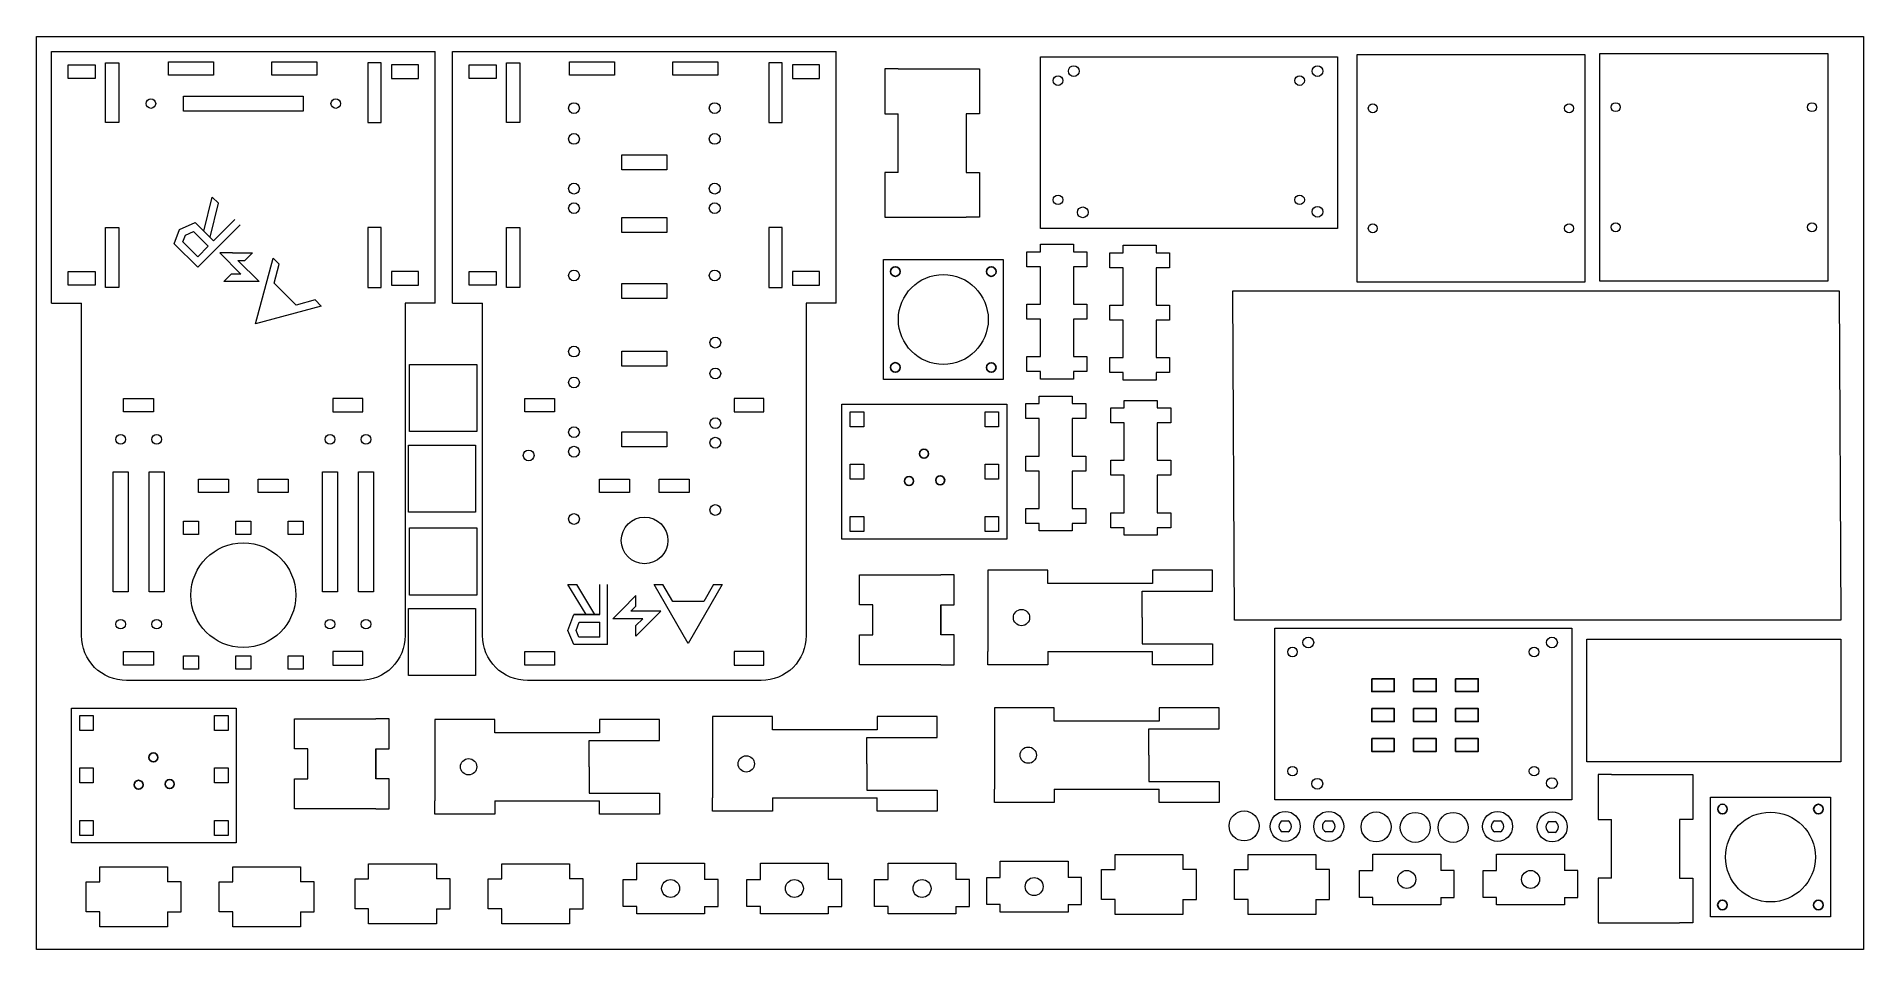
# Model space of a CAD drawing. Header units: millimetres. Extents: x -6100 to -5491, y 1035 to 1340.
import ezdxf

# ---------------------------------------------------------------- set-up
doc = ezdxf.new("R2010")
doc.units = ezdxf.units.MM

# ---------------------------------------------------------------- blocks, each defined once
blk = doc.blocks.new('*U25')
blk.add_circle((0, 0), 1.6)
blk = doc.blocks.new('*U26')
at = {"color": 0, "linetype": 'ByBlock', "lineweight": -2, "transparency": 16777216}
blk.add_blockref('*U25', (-5594.65, 1595.05), dxfattribs=at)
for p, rotation in [((-5562.64, 1595.04), 270), ((-5594.67, 1563.04), 90.00000000000001), ((-5562.65, 1563.02), 180)]:
    blk.add_blockref('*U25', p, dxfattribs=dict(at, rotation=rotation))
blk = doc.blocks.new('*U34')
blk.add_circle((0, 0), 1.5)
blk = doc.blocks.new('*U35')
at = {"color": 0, "linetype": 'ByBlock', "lineweight": -2, "transparency": 16777216}
blk.add_blockref('*U34', (-6073.23, 1449.15), dxfattribs=at)
for p, rotation in [((-6078.2, 1440.02), 120), ((-6067.81, 1440.28), 240)]:
    blk.add_blockref('*U34', p, dxfattribs=dict(at, rotation=rotation))
blk = doc.blocks.new('*U61')
blk.add_circle((0, 0), 1.5)
blk = doc.blocks.new('*U63')
at = {"color": 0, "linetype": 'ByBlock', "lineweight": -2, "transparency": 16777216}
blk.add_blockref('*U61', (-6073.23, 1449.15), dxfattribs=at)
for p, rotation in [((-6078.2, 1440.02), 120), ((-6067.81, 1440.28), 240)]:
    blk.add_blockref('*U61', p, dxfattribs=dict(at, rotation=rotation))
blk = doc.blocks.new('*U70')
blk.add_lwpolyline([(-3.77, 2.15), (3.77, 2.15), (3.77, -2.15), (-3.77, -2.15)], close=True)
blk = doc.blocks.new('*U71')
at = {"color": 0, "linetype": 'ByBlock', "lineweight": -2, "transparency": 16777216}
for p in [(0, 20), (14, 20), (28, 20), (0, 10), (14, 10), (28, 10), (0, 0), (14, 0), (28, 0)]:
    blk.add_blockref('*U70', p, dxfattribs=at)
blk = doc.blocks.new('*U72')
blk.add_circle((0, 0), 1.6)
blk = doc.blocks.new('*U74')
at = {"color": 0, "linetype": 'ByBlock', "lineweight": -2, "transparency": 16777216}
blk.add_blockref('*U72', (-5594.65, 1595.05), dxfattribs=at)
for p, rotation in [((-5562.64, 1595.04), 270), ((-5594.67, 1563.04), 90.00000000000001), ((-5562.65, 1563.02), 180)]:
    blk.add_blockref('*U72', p, dxfattribs=dict(at, rotation=rotation))

msp = doc.modelspace()

# ---------------------------------------------------------------- linework, layer by layer
at = {"lineweight": 9}
for p, q in [((-6095.3, 1334.67), (-5967.3, 1334.67)), ((-6095.3, 1250.67), (-6095.3, 1334.67)), ((-5967.3, 1250.67), (-5967.3, 1334.67)), ((-5961.49, 1334.67), (-5833.49, 1334.67)), ((-5961.49, 1250.67), (-5961.49, 1334.67)), ((-5833.49, 1250.67), (-5833.49, 1334.67)), ((-5812.76, 1328.84), (-5790.11, 1328.84)), ((-6044.49, 1274.73), (-6041.69, 1286.08)), ((-6042.42, 1272.67), (-6039.62, 1284.01)), ((-6054.41, 1270.51), (-6052.55, 1275.21)), ((-6052.55, 1275.21), (-6047.33, 1277.58)), ((-6050.6, 1273.35), (-6047.88, 1274.59)), ((-6047.88, 1274.59), (-6042.99, 1269.7)), ((-6041.22, 1271.47), (-6047.33, 1277.58)), ((-6047.33, 1277.58), (-6041.22, 1271.47)), ((-6046.52, 1262.63), (-6032.38, 1276.77)), ((-6041.22, 1271.47), (-6034.15, 1278.54)), ((-5812.76, 1279.31), (-5790.11, 1279.31)), ((-6046.52, 1262.63), (-6054.41, 1270.51)), ((-6051.48, 1271.12), (-6050.6, 1273.35)), ((-6046.52, 1266.17), (-6051.48, 1271.12)), ((-6046.52, 1266.17), (-6042.99, 1269.7)), ((-6046.32, 1273.04), (-6046.47, 1273)), ((-6032.1, 1260.37), (-6039.17, 1267.44)), ((-6034.91, 1267.44), (-6039.17, 1267.44)), ((-6034.91, 1267.44), (-6028.26, 1267.44)), ((-6026.07, 1257.87), (-6033.14, 1264.94)), ((-6033.14, 1264.94), (-6030.76, 1264.94)), ((-6030.76, 1264.94), (-6028.26, 1267.44)), ((-6027.2, 1243.8), (-6021.33, 1265.72)), ((-6020.98, 1257.37), (-6019.29, 1263.68)), ((-6037.84, 1257.87), (-6035.34, 1260.37)), ((-6026.07, 1257.87), (-6037.84, 1257.87)), ((-6032.1, 1260.37), (-6035.34, 1260.37)), ((-6013.63, 1250.02), (-6020.98, 1257.37)), ((-6095.3, 1250.67), (-6085.3, 1250.67)), ((-6007.32, 1251.71), (-6013.63, 1250.02)), ((-5967.3, 1250.67), (-5977.3, 1250.67)), ((-5961.49, 1250.67), (-5951.49, 1250.67)), ((-5833.49, 1250.67), (-5843.49, 1250.67)), ((-6005.28, 1249.67), (-6027.2, 1243.8)), ((-5916.95, 1146.69), (-5922.99, 1156.69)), ((-5914.03, 1146.69), (-5920.07, 1156.69)), ((-5912.33, 1146.69), (-5912.33, 1156.69)), ((-5909.83, 1136.69), (-5909.83, 1156.69)), ((-5905.01, 1148.31), (-5900.32, 1153)), ((-5900.32, 1149.47), (-5900.32, 1153)), ((-5882.85, 1137.04), (-5894.19, 1156.69)), ((-5888.04, 1151.03), (-5891.31, 1156.69)), ((-5871.5, 1156.69), (-5882.85, 1137.04)), ((-5874.39, 1156.69), (-5877.66, 1151.03)), ((-5731.41, 1145.69), (-5731.41, 1154.5)), ((-5731.41, 1154.5), (-5707.91, 1154.5)), ((-5922.99, 1141.33), (-5920.97, 1146.69)), ((-5912.33, 1146.69), (-5920.97, 1146.69)), ((-5920.97, 1146.69), (-5912.33, 1146.69)), ((-5905.01, 1148.31), (-5908.03, 1145.29)), ((-5902, 1147.79), (-5900.32, 1149.47)), ((-5892, 1147.79), (-5902, 1147.79)), ((-5892, 1147.79), (-5900.32, 1139.47)), ((-5877.66, 1151.03), (-5888.04, 1151.03)), ((-5920.97, 1136.69), (-5922.99, 1141.33)), ((-5920.29, 1141.39), (-5919.24, 1144.19)), ((-5919.33, 1139.19), (-5920.29, 1141.39)), ((-5919.24, 1144.19), (-5912.33, 1144.19)), ((-5917.04, 1144.19), (-5917.12, 1144.06)), ((-5912.33, 1139.19), (-5912.33, 1144.19)), ((-5898.03, 1145.29), (-5908.03, 1145.29)), ((-5898.03, 1145.29), (-5900.32, 1143)), ((-5900.32, 1139.47), (-5900.32, 1143)), ((-5731.41, 1145.69), (-5731.41, 1136.88)), ((-5909.83, 1136.69), (-5920.97, 1136.69)), ((-5912.33, 1139.19), (-5919.33, 1139.19)), ((-5731.41, 1136.88), (-5707.91, 1136.88)), ((-5915.9, 1095.87), (-5915.9, 1104.68)), ((-5915.9, 1104.68), (-5892.4, 1104.68)), ((-5823.26, 1096.84), (-5823.26, 1105.65)), ((-5823.26, 1105.65), (-5799.76, 1105.65)), ((-5729.19, 1099.75), (-5729.19, 1108.56)), ((-5729.19, 1108.56), (-5705.69, 1108.56)), ((-5729.19, 1099.75), (-5729.19, 1090.94)), ((-5915.9, 1095.87), (-5915.9, 1087.06)), ((-5823.26, 1096.84), (-5823.26, 1088.03)), ((-5574.77, 1093.26), (-5552.12, 1093.26)), ((-5915.9, 1087.06), (-5892.4, 1087.06)), ((-5823.26, 1088.03), (-5799.76, 1088.03)), ((-5729.19, 1090.94), (-5705.69, 1090.94)), ((-5574.77, 1043.73), (-5552.12, 1043.73))]:
    msp.add_line(p, q, dxfattribs=at)
for points in [[(-6100.3, 1339.67), (-5490.7, 1339.67), (-5490.7, 1034.87), (-6100.3, 1034.87)], [(-6089.78, 1325.67), (-6089.78, 1330.17), (-6080.78, 1330.17), (-6080.78, 1325.67)], [(-6077.3, 1310.92), (-6077.3, 1330.92), (-6072.8, 1330.92), (-6072.8, 1310.92)], [(-6056.3, 1326.73), (-6056.3, 1331.23), (-6041.3, 1331.23), (-6041.3, 1326.73)], [(-6021.78, 1326.73), (-6021.78, 1331.23), (-6006.78, 1331.23), (-6006.78, 1326.73)], [(-5985.3, 1310.92), (-5985.3, 1330.92), (-5989.8, 1330.92), (-5989.8, 1310.92)], [(-5972.83, 1325.67), (-5972.83, 1330.17), (-5981.83, 1330.17), (-5981.83, 1325.67)], [(-5955.97, 1325.67), (-5955.97, 1330.17), (-5946.97, 1330.17), (-5946.97, 1325.67)], [(-5943.49, 1310.92), (-5943.49, 1330.92), (-5938.99, 1330.92), (-5938.99, 1310.92)], [(-5922.49, 1326.72), (-5922.49, 1331.22), (-5907.49, 1331.22), (-5907.49, 1326.72)], [(-5887.97, 1326.72), (-5887.97, 1331.22), (-5872.97, 1331.22), (-5872.97, 1326.72)], [(-5851.49, 1310.92), (-5851.49, 1330.92), (-5855.99, 1330.92), (-5855.99, 1310.92)], [(-5839.02, 1325.67), (-5839.02, 1330.17), (-5848.02, 1330.17), (-5848.02, 1325.67)], [(-5765.31, 1332.94), (-5666.21, 1332.94), (-5666.21, 1275.6), (-5765.31, 1275.6)], [(-5659.67, 1333.67), (-5583.67, 1333.67), (-5583.67, 1257.67), (-5659.67, 1257.67)], [(-5578.63, 1334.05), (-5502.63, 1334.05), (-5502.63, 1258.05), (-5578.63, 1258.05)], [(-6011.3, 1314.79), (-6051.3, 1314.79), (-6051.3, 1319.79), (-6011.3, 1319.79)], [(-5889.99, 1300.16), (-5889.99, 1295.16), (-5904.99, 1295.16), (-5904.99, 1300.16)], [(-6077.3, 1255.92), (-6077.3, 1275.92), (-6072.8, 1275.92), (-6072.8, 1255.92)], [(-5985.3, 1255.92), (-5985.3, 1275.92), (-5989.8, 1275.92), (-5989.8, 1255.92)], [(-5943.49, 1255.92), (-5943.49, 1275.92), (-5938.99, 1275.92), (-5938.99, 1255.92)], [(-5889.99, 1279.26), (-5889.99, 1274.26), (-5904.99, 1274.26), (-5904.99, 1279.26)], [(-5851.49, 1255.92), (-5851.49, 1275.92), (-5855.99, 1275.92), (-5855.99, 1255.92)], [(-5817.74, 1265.2), (-5777.74, 1265.2), (-5777.74, 1225.2), (-5817.74, 1225.2)], [(-6089.78, 1256.67), (-6089.78, 1261.17), (-6080.78, 1261.17), (-6080.78, 1256.67)], [(-5972.83, 1256.67), (-5972.83, 1261.17), (-5981.83, 1261.17), (-5981.83, 1256.67)], [(-5955.97, 1256.67), (-5955.97, 1261.17), (-5946.97, 1261.17), (-5946.97, 1256.67)], [(-5889.99, 1257.21), (-5889.99, 1252.21), (-5904.99, 1252.21), (-5904.99, 1257.21)], [(-5839.02, 1256.67), (-5839.02, 1261.17), (-5848.02, 1261.17), (-5848.02, 1256.67)], [(-5701.13, 1254.77), (-5498.81, 1254.77), (-5498.23, 1144.87), (-5700.55, 1144.87)], [(-5889.99, 1234.67), (-5889.99, 1229.67), (-5904.99, 1229.67), (-5904.99, 1234.67)], [(-5953.41, 1207.79), (-5975.81, 1207.79), (-5975.81, 1230.19), (-5953.41, 1230.19)], [(-6071.23, 1214.33), (-6071.23, 1218.83), (-6061.23, 1218.83), (-6061.23, 1214.33)], [(-5991.38, 1214.33), (-5991.38, 1218.83), (-6001.38, 1218.83), (-6001.38, 1214.33)], [(-5937.42, 1214.32), (-5937.42, 1218.82), (-5927.42, 1218.82), (-5927.42, 1214.32)], [(-5857.57, 1214.32), (-5857.57, 1218.82), (-5867.57, 1218.82), (-5867.57, 1214.32)], [(-5831.55, 1216.9), (-5776.55, 1216.9), (-5776.55, 1171.9), (-5831.55, 1171.9)], [(-5828.8, 1214.4), (-5824.3, 1214.4), (-5824.3, 1209.4), (-5828.8, 1209.4)], [(-5783.8, 1214.4), (-5779.3, 1214.4), (-5779.3, 1209.4), (-5783.8, 1209.4)], [(-5889.99, 1207.68), (-5889.99, 1202.68), (-5904.99, 1202.68), (-5904.99, 1207.68)], [(-5953.81, 1180.9), (-5976.21, 1180.9), (-5976.21, 1203.3), (-5953.81, 1203.3)], [(-5828.8, 1196.9), (-5824.3, 1196.9), (-5824.3, 1191.9), (-5828.8, 1191.9)], [(-5783.8, 1196.9), (-5779.3, 1196.9), (-5779.3, 1191.9), (-5783.8, 1191.9)], [(-6074.73, 1154.33), (-6074.73, 1194.33), (-6069.73, 1194.33), (-6069.73, 1154.33)], [(-6062.73, 1154.33), (-6062.73, 1194.33), (-6057.73, 1194.33), (-6057.73, 1154.33)], [(-6046.3, 1187.44), (-6046.3, 1191.94), (-6036.3, 1191.94), (-6036.3, 1187.44)], [(-6026.3, 1187.44), (-6026.3, 1191.94), (-6016.3, 1191.94), (-6016.3, 1187.44)], [(-6004.88, 1154.33), (-6004.88, 1194.33), (-5999.88, 1194.33), (-5999.88, 1154.33)], [(-5992.88, 1154.33), (-5992.88, 1194.33), (-5987.88, 1194.33), (-5987.88, 1154.33)], [(-5912.49, 1187.43), (-5912.49, 1191.93), (-5902.49, 1191.93), (-5902.49, 1187.43)], [(-5892.49, 1187.43), (-5892.49, 1191.93), (-5882.49, 1191.93), (-5882.49, 1187.43)], [(-6051.3, 1173.41), (-6051.3, 1177.91), (-6046.3, 1177.91), (-6046.3, 1173.41)], [(-6033.8, 1173.41), (-6033.8, 1177.91), (-6028.8, 1177.91), (-6028.8, 1173.41)], [(-6016.3, 1173.41), (-6016.3, 1177.91), (-6011.3, 1177.91), (-6011.3, 1173.41)], [(-5828.8, 1179.4), (-5824.3, 1179.4), (-5824.3, 1174.4), (-5828.8, 1174.4)], [(-5783.8, 1179.4), (-5779.3, 1179.4), (-5779.3, 1174.4), (-5783.8, 1174.4)], [(-5953.41, 1153.22), (-5975.81, 1153.22), (-5975.81, 1175.62), (-5953.41, 1175.62)], [(-5953.81, 1126.32), (-5976.21, 1126.32), (-5976.21, 1148.72), (-5953.81, 1148.72)], [(-5687.07, 1142.18), (-5587.97, 1142.18), (-5587.97, 1084.84), (-5687.07, 1084.84)], [(-6071.23, 1129.83), (-6071.23, 1134.33), (-6061.23, 1134.33), (-6061.23, 1129.83)], [(-5991.38, 1129.83), (-5991.38, 1134.33), (-6001.38, 1134.33), (-6001.38, 1129.83)], [(-5937.42, 1129.82), (-5937.42, 1134.32), (-5927.42, 1134.32), (-5927.42, 1129.82)], [(-5857.57, 1129.82), (-5857.57, 1134.32), (-5867.57, 1134.32), (-5867.57, 1129.82)], [(-5583.01, 1138.44), (-5498.23, 1138.44), (-5498.23, 1097.52), (-5583.01, 1097.52)], [(-6051.3, 1128.41), (-6051.3, 1132.91), (-6046.3, 1132.91), (-6046.3, 1128.41)], [(-6033.8, 1128.41), (-6033.8, 1132.91), (-6028.8, 1132.91), (-6028.8, 1128.41)], [(-6016.3, 1128.41), (-6016.3, 1132.91), (-6011.3, 1132.91), (-6011.3, 1128.41)], [(-6088.64, 1115.48), (-6033.64, 1115.48), (-6033.64, 1070.48), (-6088.64, 1070.48)], [(-6085.89, 1112.98), (-6081.39, 1112.98), (-6081.39, 1107.98), (-6085.89, 1107.98)], [(-6040.89, 1112.98), (-6036.39, 1112.98), (-6036.39, 1107.98), (-6040.89, 1107.98)], [(-6085.89, 1095.48), (-6081.39, 1095.48), (-6081.39, 1090.48), (-6085.89, 1090.48)], [(-6040.89, 1095.48), (-6036.39, 1095.48), (-6036.39, 1090.48), (-6040.89, 1090.48)], [(-5541.74, 1085.74), (-5501.74, 1085.74), (-5501.74, 1045.74), (-5541.74, 1045.74)], [(-6085.89, 1077.98), (-6081.39, 1077.98), (-6081.39, 1072.98), (-6085.89, 1072.98)], [(-6040.89, 1077.98), (-6036.39, 1077.98), (-6036.39, 1072.98), (-6040.89, 1072.98)]]:
    msp.add_lwpolyline(points, close=True, dxfattribs=at)
for points in [[(-5812.76, 1328.84), (-5817.26, 1328.84), (-5817.26, 1313.84), (-5812.76, 1313.84)], [(-5790.11, 1328.84), (-5785.61, 1328.84), (-5785.61, 1313.84), (-5790.11, 1313.84)], [(-5812.76, 1294.31), (-5812.76, 1313.84)], [(-5790.11, 1313.84), (-5790.11, 1294.31)], [(-5812.76, 1294.31), (-5817.26, 1294.31), (-5817.26, 1279.31), (-5812.76, 1279.31)], [(-5790.11, 1294.31), (-5785.61, 1294.31), (-5785.61, 1279.31), (-5790.11, 1279.31)], [(-6041.69, 1286.08), (-6039.62, 1284.01)], [(-5765.31, 1267.81), (-5765.31, 1270.31), (-5754.31, 1270.31), (-5754.31, 1267.81)], [(-5737.71, 1267.5), (-5737.71, 1270), (-5726.71, 1270), (-5726.71, 1267.5)], [(-6021.33, 1265.72), (-6019.29, 1263.68)], [(-5765.31, 1262.81), (-5769.81, 1262.81), (-5769.81, 1267.81), (-5765.31, 1267.81)], [(-5765.31, 1250.31), (-5765.31, 1262.81)], [(-5754.31, 1267.81), (-5749.81, 1267.81), (-5749.81, 1262.81), (-5754.31, 1262.81)], [(-5754.31, 1262.81), (-5754.31, 1250.31)], [(-5737.71, 1262.5), (-5742.21, 1262.5), (-5742.21, 1267.5), (-5737.71, 1267.5)], [(-5737.71, 1250), (-5737.71, 1262.5)], [(-5726.71, 1267.5), (-5722.21, 1267.5), (-5722.21, 1262.5), (-5726.71, 1262.5)], [(-5726.71, 1262.5), (-5726.71, 1250)], [(-6007.32, 1251.71), (-6005.28, 1249.67)], [(-5765.31, 1245.31), (-5769.81, 1245.31), (-5769.81, 1250.31), (-5765.31, 1250.31)], [(-5754.31, 1250.31), (-5749.81, 1250.31), (-5749.81, 1245.31), (-5754.31, 1245.31)], [(-5737.71, 1245), (-5742.21, 1245), (-5742.21, 1250), (-5737.71, 1250)], [(-5726.71, 1250), (-5722.21, 1250), (-5722.21, 1245), (-5726.71, 1245)], [(-5765.31, 1232.81), (-5765.31, 1245.31)], [(-5754.31, 1245.31), (-5754.31, 1232.81)], [(-5737.71, 1232.5), (-5737.71, 1245)], [(-5726.71, 1245), (-5726.71, 1232.5)], [(-5765.31, 1227.81), (-5769.81, 1227.81), (-5769.81, 1232.81), (-5765.31, 1232.81)], [(-5754.31, 1232.81), (-5749.81, 1232.81), (-5749.81, 1227.81), (-5754.31, 1227.81)], [(-5737.71, 1227.5), (-5742.21, 1227.5), (-5742.21, 1232.5), (-5737.71, 1232.5)], [(-5726.71, 1232.5), (-5722.21, 1232.5), (-5722.21, 1227.5), (-5726.71, 1227.5)], [(-5754.31, 1227.81), (-5754.31, 1225.31), (-5765.31, 1225.31), (-5765.31, 1227.81)], [(-5726.71, 1227.5), (-5726.71, 1225), (-5737.71, 1225), (-5737.71, 1227.5)], [(-5765.71, 1217.1), (-5765.71, 1219.6), (-5754.71, 1219.6), (-5754.71, 1217.1)], [(-5765.71, 1212.1), (-5770.21, 1212.1), (-5770.21, 1217.1), (-5765.71, 1217.1)], [(-5754.71, 1217.1), (-5750.21, 1217.1), (-5750.21, 1212.1), (-5754.71, 1212.1)], [(-5737.34, 1210.69), (-5741.84, 1210.69), (-5741.84, 1215.69), (-5737.34, 1215.69)], [(-5737.34, 1215.69), (-5737.34, 1218.19), (-5726.34, 1218.19), (-5726.34, 1215.69)], [(-5726.34, 1215.69), (-5721.84, 1215.69), (-5721.84, 1210.69), (-5726.34, 1210.69)], [(-5765.71, 1199.6), (-5765.71, 1212.1)], [(-5754.71, 1212.1), (-5754.71, 1199.6)], [(-5737.34, 1198.19), (-5737.34, 1210.69)], [(-5726.34, 1210.69), (-5726.34, 1198.19)], [(-5765.71, 1194.6), (-5770.21, 1194.6), (-5770.21, 1199.6), (-5765.71, 1199.6)], [(-5754.71, 1199.6), (-5750.21, 1199.6), (-5750.21, 1194.6), (-5754.71, 1194.6)], [(-5737.34, 1193.19), (-5741.84, 1193.19), (-5741.84, 1198.19), (-5737.34, 1198.19)], [(-5726.34, 1198.19), (-5721.84, 1198.19), (-5721.84, 1193.19), (-5726.34, 1193.19)], [(-5765.71, 1182.1), (-5765.71, 1194.6)], [(-5754.71, 1194.6), (-5754.71, 1182.1)], [(-5737.34, 1180.69), (-5737.34, 1193.19)], [(-5726.34, 1193.19), (-5726.34, 1180.69)], [(-5765.71, 1177.1), (-5770.21, 1177.1), (-5770.21, 1182.1), (-5765.71, 1182.1)], [(-5754.71, 1177.1), (-5754.71, 1174.6), (-5765.71, 1174.6), (-5765.71, 1177.1)], [(-5754.71, 1182.1), (-5750.21, 1182.1), (-5750.21, 1177.1), (-5754.71, 1177.1)], [(-5737.34, 1175.69), (-5741.84, 1175.69), (-5741.84, 1180.69), (-5737.34, 1180.69)], [(-5726.34, 1180.69), (-5721.84, 1180.69), (-5721.84, 1175.69), (-5726.34, 1175.69)], [(-5726.34, 1175.69), (-5726.34, 1173.19), (-5737.34, 1173.19), (-5737.34, 1175.69)], [(-5821.23, 1149.95), (-5825.73, 1149.95), (-5825.73, 1159.95), (-5821.23, 1159.95)], [(-5821.23, 1159.95), (-5798.58, 1159.95)], [(-5798.58, 1149.95), (-5794.08, 1149.95), (-5794.08, 1159.95), (-5798.58, 1159.95)], [(-5762.91, 1157.02), (-5762.91, 1161.52), (-5782.91, 1161.52), (-5782.91, 1157.02)], [(-5707.91, 1154.5), (-5707.91, 1161.52), (-5727.91, 1161.52), (-5727.91, 1157.02)], [(-5922.99, 1156.69), (-5920.07, 1156.69)], [(-5894.19, 1156.69), (-5891.31, 1156.69)], [(-5874.39, 1156.69), (-5871.5, 1156.69)], [(-5782.91, 1157.02), (-5782.91, 1134.37)], [(-5727.91, 1157.02), (-5762.91, 1157.02)], [(-5821.23, 1139.95), (-5821.23, 1149.95)], [(-5798.58, 1149.95), (-5798.58, 1139.95)], [(-5798.58, 1139.95), (-5798.58, 1149.95)], [(-5821.23, 1129.95), (-5825.73, 1129.95), (-5825.73, 1139.95), (-5821.23, 1139.95)], [(-5798.58, 1129.95), (-5794.08, 1129.95), (-5794.08, 1139.95), (-5798.58, 1139.95)], [(-5762.91, 1134.37), (-5762.91, 1129.87), (-5782.91, 1129.87), (-5782.91, 1134.37)], [(-5762.91, 1134.37), (-5727.91, 1134.37)], [(-5707.91, 1136.88), (-5707.91, 1129.87), (-5727.91, 1129.87), (-5727.91, 1134.37)], [(-5798.58, 1129.95), (-5821.23, 1129.95)], [(-5760.69, 1111.08), (-5760.69, 1115.58), (-5780.69, 1115.58), (-5780.69, 1111.08)], [(-5705.69, 1108.56), (-5705.69, 1115.58), (-5725.69, 1115.58), (-5725.69, 1111.08)], [(-6009.74, 1101.84), (-6014.24, 1101.84), (-6014.24, 1111.84), (-6009.74, 1111.84)], [(-6009.74, 1111.84), (-5987.09, 1111.84)], [(-5987.09, 1101.84), (-5982.59, 1101.84), (-5982.59, 1111.84), (-5987.09, 1111.84)], [(-5947.4, 1107.2), (-5947.4, 1111.7), (-5967.4, 1111.7), (-5967.4, 1107.2)], [(-5892.4, 1104.68), (-5892.4, 1111.7), (-5912.4, 1111.7), (-5912.4, 1107.2)], [(-5854.76, 1108.16), (-5854.76, 1112.66), (-5874.76, 1112.66), (-5874.76, 1108.16)], [(-5799.76, 1105.65), (-5799.76, 1112.66), (-5819.76, 1112.66), (-5819.76, 1108.16)], [(-5780.69, 1111.08), (-5780.69, 1088.43)], [(-5725.69, 1111.08), (-5760.69, 1111.08)], [(-5967.4, 1107.2), (-5967.4, 1084.55)], [(-5912.4, 1107.2), (-5947.4, 1107.2)], [(-5874.76, 1108.16), (-5874.76, 1085.51)], [(-5819.76, 1108.16), (-5854.76, 1108.16)], [(-6009.74, 1091.84), (-6009.74, 1101.84)], [(-5987.09, 1091.84), (-5987.09, 1101.84)], [(-5987.09, 1101.84), (-5987.09, 1091.84)], [(-6009.74, 1081.84), (-6014.24, 1081.84), (-6014.24, 1091.84), (-6009.74, 1091.84)], [(-5987.09, 1081.84), (-5982.59, 1081.84), (-5982.59, 1091.84), (-5987.09, 1091.84)], [(-5574.77, 1093.26), (-5579.27, 1093.26), (-5579.27, 1078.26), (-5574.77, 1078.26)], [(-5552.12, 1093.26), (-5547.62, 1093.26), (-5547.62, 1078.26), (-5552.12, 1078.26)], [(-5892.4, 1087.06), (-5892.4, 1080.05), (-5912.4, 1080.05), (-5912.4, 1084.55)], [(-5854.76, 1085.51), (-5854.76, 1081.01), (-5874.76, 1081.01), (-5874.76, 1085.51)], [(-5854.76, 1085.51), (-5819.76, 1085.51)], [(-5799.76, 1088.03), (-5799.76, 1081.01), (-5819.76, 1081.01), (-5819.76, 1085.51)], [(-5760.69, 1088.43), (-5760.69, 1083.93), (-5780.69, 1083.93), (-5780.69, 1088.43)], [(-5760.69, 1088.43), (-5725.69, 1088.43)], [(-5705.69, 1090.94), (-5705.69, 1083.93), (-5725.69, 1083.93), (-5725.69, 1088.43)], [(-5987.09, 1081.84), (-6009.74, 1081.84)], [(-5947.4, 1084.55), (-5947.4, 1080.05), (-5967.4, 1080.05), (-5967.4, 1084.55)], [(-5947.4, 1084.55), (-5912.4, 1084.55)], [(-5684.67, 1077.81), (-5682.63, 1077.81)], [(-5682.63, 1074.11), (-5684.67, 1074.11)], [(-5670.14, 1077.81), (-5668.11, 1077.81)], [(-5668.11, 1074.11), (-5670.14, 1074.11)], [(-5613.82, 1077.81), (-5611.78, 1077.81)], [(-5611.78, 1074.11), (-5613.82, 1074.11)], [(-5595.58, 1077.65), (-5593.54, 1077.65)], [(-5593.54, 1073.95), (-5595.58, 1073.95)], [(-5574.77, 1058.73), (-5574.77, 1078.26)], [(-5552.12, 1078.26), (-5552.12, 1058.73)], [(-6079.22, 1057.46), (-6079.22, 1062.46), (-6056.57, 1062.46), (-6056.57, 1057.46)], [(-6034.83, 1057.46), (-6034.83, 1062.46), (-6012.18, 1062.46), (-6012.18, 1057.46)], [(-5989.48, 1058.43), (-5989.48, 1063.43), (-5966.83, 1063.43), (-5966.83, 1058.43)], [(-5945.09, 1058.43), (-5945.09, 1063.43), (-5922.44, 1063.43), (-5922.44, 1058.43)], [(-5900.05, 1058.21), (-5900.05, 1063.74), (-5877.4, 1063.74), (-5877.4, 1058.21)], [(-5858.75, 1058.21), (-5858.75, 1063.74), (-5836.1, 1063.74), (-5836.1, 1058.21)], [(-5816.17, 1058.21), (-5816.17, 1063.74), (-5793.52, 1063.74), (-5793.52, 1058.21)], [(-5778.75, 1058.86), (-5778.75, 1064.38), (-5756.1, 1064.38), (-5756.1, 1058.86)], [(-5740.44, 1051.59), (-5744.94, 1051.59), (-5744.94, 1061.59), (-5740.44, 1061.59)], [(-5740.44, 1061.59), (-5740.44, 1066.59), (-5717.79, 1066.59), (-5717.79, 1061.59)], [(-5717.79, 1051.59), (-5713.29, 1051.59), (-5713.29, 1061.59), (-5717.79, 1061.59)], [(-5696.05, 1051.59), (-5700.55, 1051.59), (-5700.55, 1061.59), (-5696.05, 1061.59)], [(-5696.05, 1061.59), (-5696.05, 1066.59), (-5673.4, 1066.59), (-5673.4, 1061.59)], [(-5673.4, 1051.59), (-5668.9, 1051.59), (-5668.9, 1061.59), (-5673.4, 1061.59)], [(-5654.41, 1052.23), (-5658.91, 1052.23), (-5658.91, 1061.23), (-5654.41, 1061.23)], [(-5654.41, 1061.23), (-5654.41, 1066.75), (-5631.76, 1066.75), (-5631.76, 1061.23)], [(-5631.76, 1052.23), (-5627.26, 1052.23), (-5627.26, 1061.23), (-5631.76, 1061.23)], [(-5613.12, 1052.23), (-5617.62, 1052.23), (-5617.62, 1061.23), (-5613.12, 1061.23)], [(-5613.12, 1061.23), (-5613.12, 1066.75), (-5590.47, 1066.75), (-5590.47, 1061.23)], [(-5590.47, 1052.23), (-5585.97, 1052.23), (-5585.97, 1061.23), (-5590.47, 1061.23)], [(-6079.22, 1047.46), (-6083.72, 1047.46), (-6083.72, 1057.46), (-6079.22, 1057.46)], [(-6056.57, 1047.46), (-6052.07, 1047.46), (-6052.07, 1057.46), (-6056.57, 1057.46)], [(-6034.83, 1047.46), (-6039.33, 1047.46), (-6039.33, 1057.46), (-6034.83, 1057.46)], [(-6012.18, 1047.46), (-6007.68, 1047.46), (-6007.68, 1057.46), (-6012.18, 1057.46)], [(-5989.48, 1048.43), (-5993.98, 1048.43), (-5993.98, 1058.43), (-5989.48, 1058.43)], [(-5966.83, 1048.43), (-5962.33, 1048.43), (-5962.33, 1058.43), (-5966.83, 1058.43)], [(-5945.09, 1048.43), (-5949.59, 1048.43), (-5949.59, 1058.43), (-5945.09, 1058.43)], [(-5922.44, 1048.43), (-5917.94, 1048.43), (-5917.94, 1058.43), (-5922.44, 1058.43)], [(-5900.05, 1049.21), (-5904.55, 1049.21), (-5904.55, 1058.21), (-5900.05, 1058.21)], [(-5877.4, 1049.21), (-5872.9, 1049.21), (-5872.9, 1058.21), (-5877.4, 1058.21)], [(-5858.75, 1049.21), (-5863.25, 1049.21), (-5863.25, 1058.21), (-5858.75, 1058.21)], [(-5836.1, 1049.21), (-5831.6, 1049.21), (-5831.6, 1058.21), (-5836.1, 1058.21)], [(-5816.17, 1049.21), (-5820.67, 1049.21), (-5820.67, 1058.21), (-5816.17, 1058.21)], [(-5793.52, 1049.21), (-5789.02, 1049.21), (-5789.02, 1058.21), (-5793.52, 1058.21)], [(-5778.75, 1049.86), (-5783.25, 1049.86), (-5783.25, 1058.86), (-5778.75, 1058.86)], [(-5756.1, 1049.86), (-5751.6, 1049.86), (-5751.6, 1058.86), (-5756.1, 1058.86)], [(-5574.77, 1058.73), (-5579.27, 1058.73), (-5579.27, 1043.73), (-5574.77, 1043.73)], [(-5552.12, 1058.73), (-5547.62, 1058.73), (-5547.62, 1043.73), (-5552.12, 1043.73)], [(-5877.4, 1049.21), (-5877.4, 1046.74), (-5900.05, 1046.74), (-5900.05, 1049.21)], [(-5836.1, 1049.21), (-5836.1, 1046.74), (-5858.75, 1046.74), (-5858.75, 1049.21)], [(-5793.52, 1049.21), (-5793.52, 1046.74), (-5816.17, 1046.74), (-5816.17, 1049.21)], [(-5756.1, 1049.86), (-5756.1, 1047.38), (-5778.75, 1047.38), (-5778.75, 1049.86)], [(-5717.79, 1051.59), (-5717.79, 1046.59), (-5740.44, 1046.59), (-5740.44, 1051.59)], [(-5673.4, 1051.59), (-5673.4, 1046.59), (-5696.05, 1046.59), (-5696.05, 1051.59)], [(-5631.76, 1052.23), (-5631.76, 1049.75), (-5654.41, 1049.75), (-5654.41, 1052.23)], [(-5590.47, 1052.23), (-5590.47, 1049.75), (-5613.12, 1049.75), (-5613.12, 1052.23)], [(-6056.57, 1047.46), (-6056.57, 1042.46), (-6079.22, 1042.46), (-6079.22, 1047.46)], [(-6012.18, 1047.46), (-6012.18, 1042.46), (-6034.83, 1042.46), (-6034.83, 1047.46)], [(-5966.83, 1048.43), (-5966.83, 1043.43), (-5989.48, 1043.43), (-5989.48, 1048.43)], [(-5922.44, 1048.43), (-5922.44, 1043.43), (-5945.09, 1043.43), (-5945.09, 1048.43)]]:
    msp.add_lwpolyline(points, dxfattribs=at)
for points in [[(-5977.3, 1250.67), (-5977.3, 1139.67, -0.414214), (-5992.3, 1124.67), (-6070.3, 1124.67, -0.414214), (-6085.3, 1139.67), (-6085.3, 1250.67)], [(-5843.49, 1250.67), (-5843.49, 1139.67, -0.414214), (-5858.49, 1124.67), (-5936.49, 1124.67, -0.414214), (-5951.49, 1139.67), (-5951.49, 1250.67)]]:
    msp.add_lwpolyline(points, format="xyb", dxfattribs=at)
for centre, radius in [((-5754.19, 1328.13), 1.8), ((-5672.88, 1328.13), 1.8), ((-5759.45, 1324.96), 1.6), ((-5678.85, 1324.96), 1.6), ((-6062.15, 1317.29), 1.6), ((-6000.45, 1317.29), 1.6), ((-5920.97, 1315.79), 1.8), ((-5874.01, 1315.79), 1.8), ((-5654.42, 1315.71), 1.5), ((-5588.92, 1315.71), 1.5), ((-5573.38, 1316.09), 1.5), ((-5507.88, 1316.09), 1.5), ((-5920.97, 1305.49), 1.8), ((-5874.01, 1305.49), 1.8), ((-5920.97, 1288.89), 1.8), ((-5874.01, 1288.89), 1.8), ((-5759.45, 1285.16), 1.6), ((-5678.85, 1285.16), 1.6), ((-5920.97, 1282.37), 1.8), ((-5874.01, 1282.37), 1.8), ((-5751.19, 1280.97), 1.8), ((-5672.88, 1281.17), 1.8), ((-5654.42, 1275.63), 1.5), ((-5588.92, 1275.63), 1.5), ((-5573.38, 1276.01), 1.5), ((-5507.88, 1276.01), 1.5), ((-5920.97, 1259.91), 1.8), ((-5874.01, 1259.91), 1.8), ((-5797.74, 1245.2), 15), ((-5873.81, 1237.48), 1.8), ((-5920.97, 1234.48), 1.8), ((-5920.97, 1224.18), 1.8), ((-5873.81, 1227.18), 1.8), ((-5920.97, 1207.58), 1.8), ((-5873.81, 1210.58), 1.8), ((-6072.23, 1205.18), 1.6), ((-6060.23, 1205.18), 1.6), ((-6002.38, 1205.18), 1.6), ((-5990.38, 1205.18), 1.6), ((-5936.09, 1199.83), 1.8), ((-5920.97, 1201.06), 1.8), ((-5873.81, 1204.06), 1.8), ((-5873.81, 1181.6), 1.8), ((-5920.97, 1178.6), 1.8), ((-5897.42, 1171.43), 7.79), ((-6031.3, 1153.16), 17.5), ((-5771.64, 1145.69), 2.72), ((-6072.23, 1143.48), 1.6), ((-6060.23, 1143.48), 1.6), ((-6002.38, 1143.48), 1.6), ((-5990.38, 1143.48), 1.6), ((-5681.21, 1134.2), 1.6), ((-5675.95, 1137.37), 1.8), ((-5600.61, 1134.2), 1.6), ((-5594.64, 1137.37), 1.8), ((-5956.13, 1095.87), 2.72), ((-5863.49, 1096.84), 2.72), ((-5769.41, 1099.75), 2.72), ((-5681.21, 1094.4), 1.6), ((-5672.95, 1090.21), 1.8), ((-5600.61, 1094.4), 1.6), ((-5594.64, 1090.41), 1.8), ((-5697.37, 1076.12), 5), ((-5683.65, 1075.96), 5), ((-5669.12, 1075.96), 5), ((-5653.31, 1075.79), 5), ((-5640.24, 1075.63), 5), ((-5627.65, 1075.63), 5), ((-5612.8, 1075.96), 5), ((-5594.56, 1075.8), 5), ((-5521.74, 1065.74), 15), ((-5643.09, 1058.25), 3), ((-5601.79, 1058.25), 3), ((-5888.72, 1055.24), 3), ((-5847.43, 1055.24), 3), ((-5804.84, 1055.24), 3), ((-5767.42, 1055.88), 3)]:
    msp.add_circle(centre, radius, dxfattribs=at)
for centre, start, end in [((-5683.65, 1075.96), 118.86438, 241.13562), ((-5683.65, 1075.96), 298.86438, 61.13562), ((-5669.12, 1075.96), 118.86438, 241.13562), ((-5669.12, 1075.96), 298.86438, 61.13562), ((-5612.8, 1075.96), 118.86438, 241.13562), ((-5612.8, 1075.96), 298.86438, 61.13562), ((-5594.56, 1075.8), 118.86438, 241.13562), ((-5594.56, 1075.8), 298.86438, 61.13562)]:
    msp.add_arc(centre, 2.11, start, end, dxfattribs=at)

# ---------------------------------------------------------------- block references
for name, p in [('*U26', (-219.09, -333.84)), ('*U63', (269.03, -248.75)), ('*U71', (-5651.03, 1103.13)), ('*U35', (11.94, -350.17)), ('*U74', (56.91, -513.3))]:
    msp.add_blockref(name, p, dxfattribs=at)

doc.saveas('drawing.dxf')
